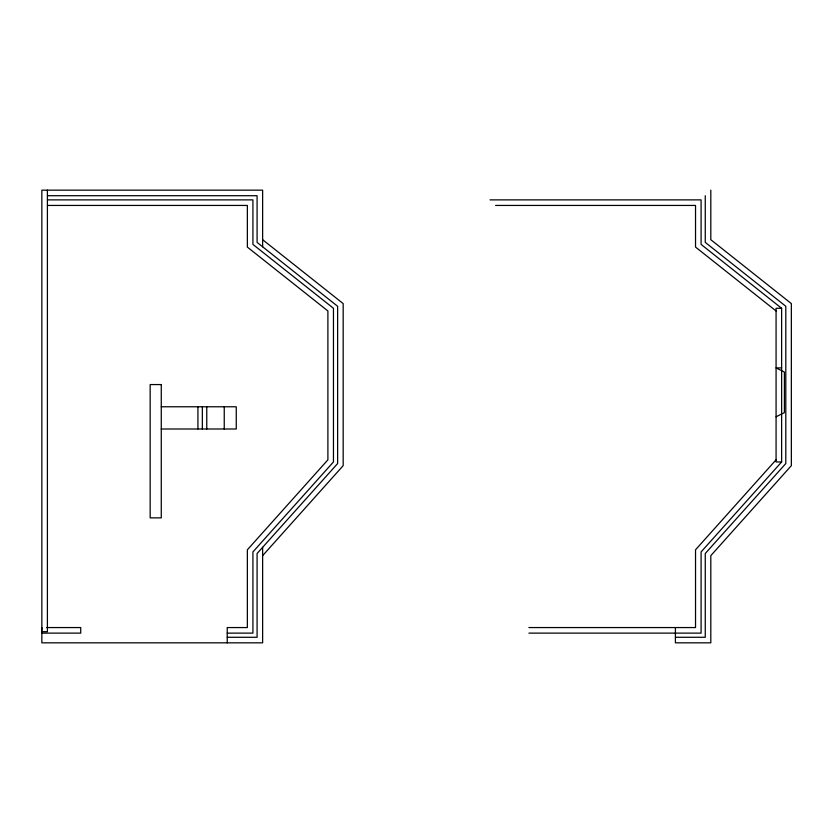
<?xml version="1.0" encoding="UTF-8"?>
<svg xmlns="http://www.w3.org/2000/svg" width="833" height="833" viewBox="0 0 833 833"><rect width="100%" height="100%" fill="white"/><g stroke="black" fill="none" stroke-linecap="round" stroke-linejoin="round"><path stroke-width="1.25" d="M262.634 555.642L343.175 465.657L343.175 303.587L262.634 239.706M776.075 459.826L695.534 549.801L695.534 627.561L528.903 627.561M490.023 199.878L701.094 199.878L701.094 244.413L781.625 308.283L781.625 461.951L701.094 551.925L701.094 633.122L528.903 633.122M776.075 416.781L784.405 412.616L784.405 372.07L776.075 367.894L781.625 367.894M47.408 195.713L257.085 195.713L257.085 242.393L337.625 306.273L337.625 463.544L257.085 553.518L257.085 637.287L227.232 637.287M47.408 199.878L252.92 199.878L252.92 244.413L333.46 308.283L333.46 461.951L252.92 551.925L252.92 633.122L227.232 633.122M47.408 205.439L247.359 205.439L247.359 247.089L327.9 310.969L327.9 459.826L247.359 549.801L247.359 627.561L227.232 627.561L227.232 642.837M495.583 205.439L695.534 205.439L695.534 247.089L776.075 310.969M781.625 308.283L776.075 308.283L776.075 461.951L781.625 461.951M161.269 406.775L236.26 406.775L236.26 428.995L161.269 428.995M41.848 627.561L41.65 633.122L80.728 633.122L80.728 627.561L46.69 627.561M41.848 631.685L47.408 631.685L47.408 190.163M675.407 637.287L705.259 637.287L705.259 553.518L785.8 463.544L785.8 306.273L705.259 242.393L705.259 195.713M710.809 190.163L710.809 239.706L791.35 303.587L791.35 465.657L710.809 555.642L710.809 642.837L675.407 642.837L675.407 627.561M262.634 246.797L262.634 190.163L41.848 190.163L41.848 642.837L262.634 642.837L262.634 547.312M224.244 406.775L224.244 428.995M206.761 406.775L206.761 428.995M202.346 406.775L202.346 428.995M197.931 406.775L197.931 428.995M161.269 384.565L150.159 384.565L150.159 517.866L161.269 517.866L161.269 384.565"/></g></svg>
